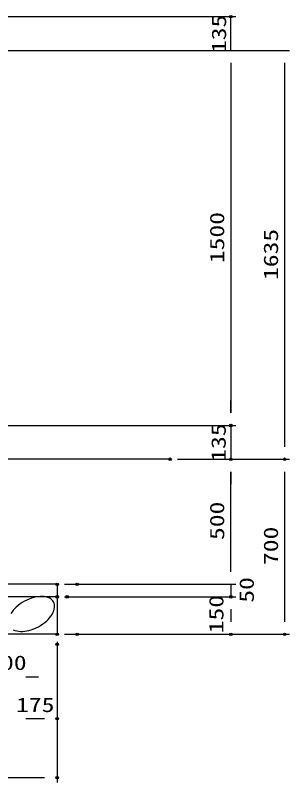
# Model space of a CAD drawing. Units: millimetres, scale not verified. Extents: x -5940 to 5940, y -4200 to 4200.
# Drawn here: x 1859 to 2955, y -1800 to 1268 of the extents above; entities that cross this region are included whole.
import ezdxf
from ezdxf.enums import TextEntityAlignment as Align

# ---------------------------------------------------------------- set-up
doc = ezdxf.new("R2010")
doc.units = ezdxf.units.MM
doc.header["$LTSCALE"] = 20
doc.header["$PDMODE"] = 32
doc.header["$PDSIZE"] = 10
for name, color, linetype, lineweight in [('0-0_0', 7, 'Continuous', 25), ('0-1_1', 7, 'Continuous', 25), ('0-2_EXTCNT-L', 4, 'Continuous', 25)]:
    doc.layers.add(name, color=color, linetype=linetype, lineweight=lineweight)
doc.layers.add('0-5_DEFPOINTS', color=7, linetype='Continuous')
doc.styles.add('ＭＳ ゴシック', font='')
doc.styles.get('ＭＳ ゴシック').set_extended_font_data('MS Gothic')

msp = doc.modelspace()

# ---------------------------------------------------------------- linework, layer by layer
at = {"layer": '0-0_0', "color": 1}
for p, q in [((1706.08, 1263.29), (2739.73, 1263.29)), ((1706.08, 1128.29), (2739.73, 1128.29)), ((1746.08, 1128.29), (2739.73, 1128.29)), ((1786.08, 1128.29), (2954.73, 1128.29)), ((1786.08, -371.71), (2739.73, -371.71)), ((1826.08, -371.71), (2739.73, -371.71)), ((2507.3, -506.71), (2954.73, -506.71)), ((2507.3, -506.71), (2739.73, -506.71)), ((2507.3, -506.71), (2954.73, -506.71)), ((2507.3, -506.71), (2739.73, -506.71)), ((2056.08, -1006.71), (2739.73, -1006.71)), ((2136.08, -1006.71), (2739.73, -1006.71)), ((2056.08, -1056.71), (2739.73, -1056.71)), ((2096.08, -1056.71), (2739.73, -1056.71)), ((2056.08, -1206.71), (2954.73, -1206.71)), ((2136.08, -1206.71), (2739.73, -1206.71)), ((2026.08, -1236.71), (2026.08, -1799.9)), ((2026.08, -1276.71), (2026.08, -1563.9))]:
    msp.add_line(p, q, dxfattribs=at)
at = {"layer": '0-0_0', "color": 2}
for p, q in [((2719.73, 1128.29), (2719.73, 1263.29)), ((2719.73, 1078.29), (2719.73, 1028.29)), ((2719.73, 1078.29), (2719.73, -321.71)), ((2934.73, 1078.29), (2934.73, -456.71)), ((2719.73, -321.71), (2719.73, -271.71)), ((2719.73, -371.71), (2719.73, -506.71)), ((2719.73, -956.71), (2719.73, -556.71)), ((2719.73, -556.71), (2719.73, -606.71)), ((2934.73, -556.71), (2934.73, -1156.71)), ((2719.73, -956.71), (2719.73, -906.71)), ((2719.73, -1006.71), (2719.73, -1056.71)), ((2719.73, -1106.71), (2719.73, -1156.71)), ((2719.73, -1106.71), (2719.73, -1156.71)), ((1901.08, -1376.9), (1951.08, -1376.9)), ((1901.08, -1543.9), (1976.08, -1543.9)), ((176.08, -1779.9), (1976.08, -1779.9))]:
    msp.add_line(p, q, dxfattribs=at)
at = {"layer": '0-1_1'}
for p, q in [((2477.3, -506.71), (-3523.92, -506.71)), ((2026.08, -1006.71), (126.09, -1006.71)), ((2026.08, -1006.71), (2026.08, -1206.71)), ((2026.08, -1056.71), (126.09, -1056.71)), ((2026.08, -1206.71), (126.08, -1206.71))]:
    msp.add_line(p, q, dxfattribs=at)
at = {"layer": '0-2_EXTCNT-L'}
for centre, radius, start, end in [((1979.66, -1228.63), 175.38, 105.20457, 118.56194), ((1964.01, -1171.03), 115.68, 88.7385, 105.20457), ((1964.94, -1128.85), 73.49, 64.41276, 88.7385), ((1981.8, -1093.63), 34.44, 28.56194, 64.41276), ((1939.78, -1184.21), 115.68, 131.91931, 148.38539), ((1979.66, -1228.63), 175.38, 118.56194, 131.91931), ((1943.07, -1088.67), 73.49, 328.38539, 352.71112), ((1981.8, -1093.63), 34.44, 352.71112, 28.56194), ((1907.14, -1066.56), 115.68, 311.91931, 328.38539), ((1867.26, -1022.14), 175.38, 298.56194, 311.91931), ((1881.98, -1121.92), 73.49, 244.41276, 268.7385), ((1882.91, -1079.74), 115.68, 268.7385, 285.20457), ((1867.26, -1022.14), 175.38, 285.20457, 298.56194)]:
    msp.add_arc(centre, radius, start, end, dxfattribs=at)
at = {"layer": '0-5_DEFPOINTS'}
for p in [(2719.73, 1263.29), (2719.73, -371.71), (2477.3, -506.71), (2719.73, -506.71), (2934.73, -506.71), (2026.08, -1006.71), (2106.08, -1006.71), (2026.08, -1056.71), (2066.08, -1056.71), (2719.73, -1056.71), (2026.08, -1206.71), (2026.08, -1206.71), (2106.08, -1206.71), (2719.73, -1206.71), (2934.73, -1206.71), (2026.08, -1246.71), (2026.08, -1543.9), (2026.08, -1779.9)]:
    msp.add_point(p, dxfattribs=at)

# ---------------------------------------------------------------- texts
at = {"layer": '0-0_0', "color": 3, "style": 'ＭＳ ゴシック', "width": 1.3}
for s, p in [('135', (2718.37, 1117.58)), ('1500', (2710.83, 277.5)), ('1635', (2925.83, 210)), ('135', (2716.86, -516.66)), ('500', (2710.83, -829.57)), ('700', (2925.83, -929.57)), ('50', (2829.08, -1080.28)), ('150', (2707.79, -1202.55))]:
    msp.add_text(s, height=57.77, rotation=90, dxfattribs=at).set_placement(p, align=Align.BOTTOM_LEFT)
for s, p in [('100', (1750.89, -1366.62)), ('175', (1862.08, -1535.01))]:
    msp.add_text(s, height=57.77, dxfattribs=at).set_placement(p, align=Align.BOTTOM_LEFT)

doc.saveas('drawing.dxf')
